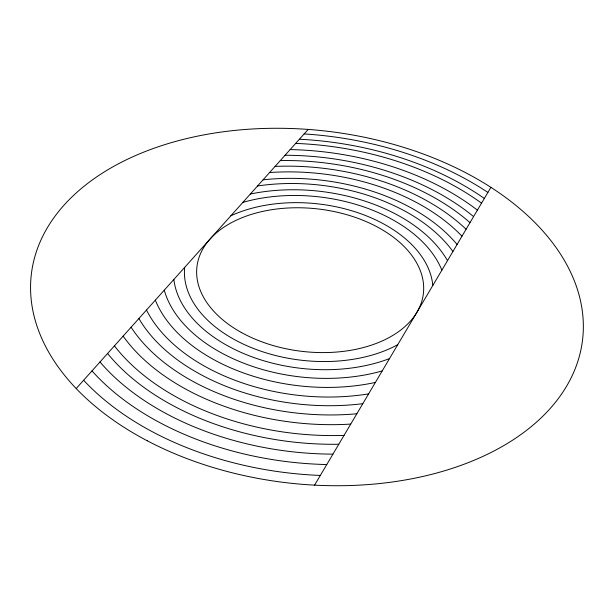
<?xml version="1.0" encoding="UTF-8"?>
<svg xmlns="http://www.w3.org/2000/svg" width="614" height="614" viewBox="0 0 614 614"><rect width="100%" height="100%" fill="white"/><g stroke="black" fill="none" stroke-linecap="round" stroke-linejoin="round"><path stroke-width="0.92" d="M314.583 485.137L490.908 187.339M76.197 388.555L308.19 129.416M389.522 358.576A136.999 86.206 6.8 0 1 252.346 356.972A136.999 86.206 6.8 0 1 173.854 279.477M242.883 202.374A136.999 86.206 6.8 0 1 441.857 270.183M375.4 382.43A160.077 100.888 6.8 0 1 155.342 300.154M257.565 185.965A160.077 100.888 6.8 0 1 452.932 251.487M362.813 403.682A183.271 115.708 6.8 0 1 138.894 318.528M269.592 172.542A183.271 115.708 6.8 0 1 461.974 236.213M350.74 424.082A206.596 130.698 6.8 0 1 123.138 336.127M280.283 160.592A206.596 130.698 6.8 0 1 470.009 222.644M338.79 444.26A230.073 145.886 6.8 0 1 107.588 353.495M290.146 149.578A230.073 145.886 6.8 0 1 477.4 210.157M326.778 464.545A253.72 161.282 6.8 0 1 91.993 370.917M299.402 139.24A253.72 161.282 6.8 0 1 484.339 198.445M250.358 194.024A147.943 93.159 6.8 0 1 447.499 260.658M230.879 215.783A123.483 77.64 6.8 0 1 358.737 213.012A123.483 77.64 6.8 0 1 432.801 285.487M263.076 179.818A170.27 107.389 6.8 0 1 457.077 244.487M275.087 166.402A194.968 123.214 6.8 0 1 466.103 229.237M285.057 155.258A217.74 137.897 6.8 0 1 473.586 216.596M295.672 143.407A244.011 154.951 6.8 0 1 481.545 203.165M304.153 133.929A266.438 169.617 6.8 0 1 487.892 192.443M397.757 344.661A126.123 79.313 6.8 0 1 257.642 350.034A126.123 79.313 6.8 0 1 184.668 267.389M382.223 370.902A148.388 93.443 6.8 0 1 164.276 290.169M368.63 393.866A172.357 108.724 6.8 0 1 146.485 310.047M356.841 413.767A194.722 123.053 6.8 0 1 131.097 327.231M344.047 435.38A219.728 139.178 6.8 0 1 114.427 345.859M332.942 454.137A241.594 153.377 6.8 0 1 99.99 361.976M320.331 475.436A266.353 169.556 6.8 0 1 83.642 380.243M241.294 332.443A114.012 71.654 6.8 0 0 422.754 297.445A114.012 71.654 6.8 0 0 266.415 210.633A114.012 71.654 6.8 0 0 241.294 332.443M147.245 440.768A277.559 176.932 6.8 0 0 582.172 342.773A277.559 176.932 6.8 0 0 191.445 137.459A277.559 176.932 6.8 0 0 147.245 440.768"/></g></svg>
